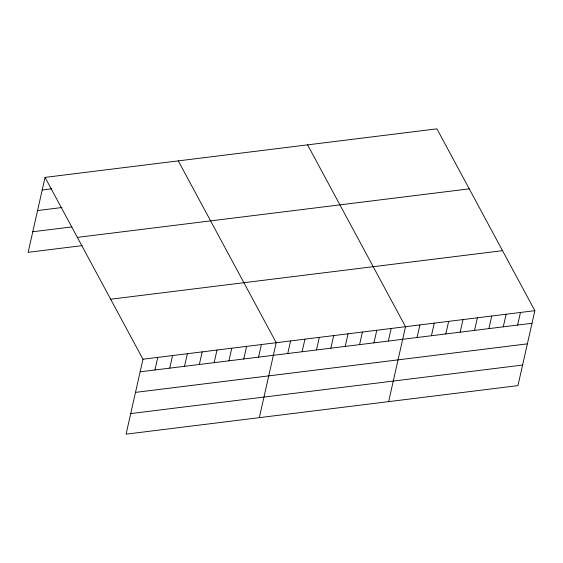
<?xml version="1.0" encoding="UTF-8"?>
<svg xmlns="http://www.w3.org/2000/svg" width="563" height="563" viewBox="0 0 563 563"><rect width="100%" height="100%" fill="white"/><g stroke="black" fill="none" stroke-linecap="round" stroke-linejoin="round"><path stroke-width="0.84" d="M45.04 177.38L142.967 359.215L126.084 434.157L517.96 385.62L534.85 310.677L436.916 128.843L45.04 177.38L28.15 252.323L82.142 245.637M154.938 369.982L157.774 357.378M169.737 368.146L172.581 355.549M184.544 366.309L187.38 353.712M199.351 364.479L202.187 351.882M214.151 362.642L216.994 350.045M228.958 360.813L231.794 348.216M243.758 358.976L246.601 346.379M258.565 357.146L261.408 344.549M259.318 417.655L276.208 342.712L178.281 160.877M287.742 353.529L290.578 340.932M302.106 351.748L304.949 339.151M316.476 349.968L319.312 337.371M330.847 348.194L333.683 335.597M345.218 346.414L348.054 333.817M359.581 344.633L362.424 332.036M373.952 342.853L376.795 330.256M388.322 341.072L391.158 328.475M388.639 401.637L405.529 326.695L307.595 144.86M417.056 337.511L419.899 324.914M431.427 335.731L434.27 323.134M445.797 333.958L448.634 321.353M460.168 332.177L463.004 319.58M474.539 330.397L477.375 317.799M488.902 328.616L491.745 316.019M503.273 326.836L506.109 314.238M517.643 325.055L520.479 312.458M42.197 189.977L51.782 188.795M37.566 210.555L61.944 207.529M32.788 231.745L71.973 226.896M77.356 237.389L469.239 188.851M110.651 299.213L502.534 250.676M142.967 359.215L534.85 310.677M140.131 371.812L532.014 323.275M135.493 392.383L527.376 343.852M130.715 413.58L522.598 365.049"/></g></svg>
